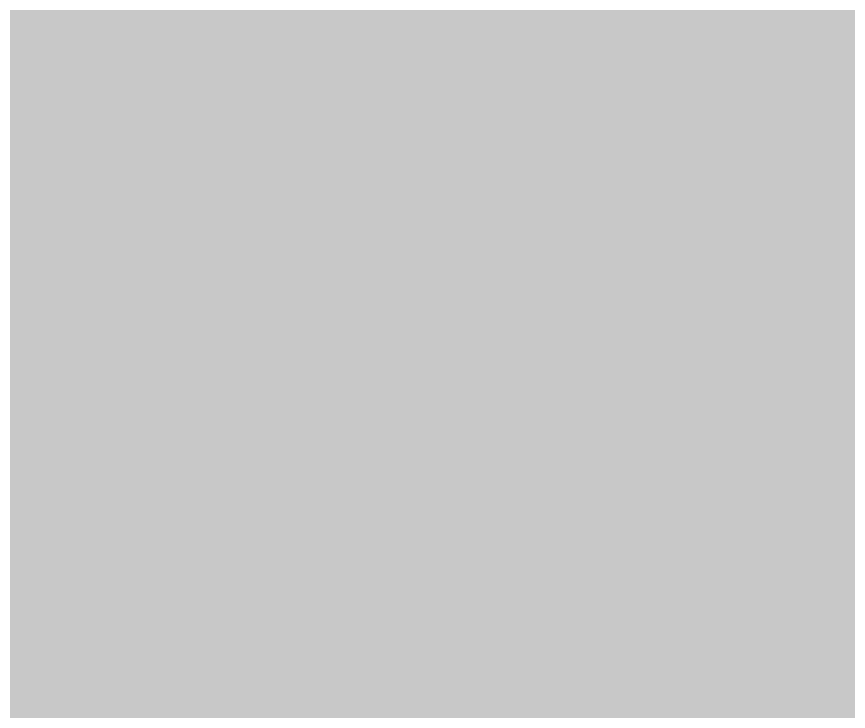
# Model space of a CAD drawing. Header units: millimetres. Extents: x -2 to 135, y -2 to 106.
# Drawn here: x 74.72 to 75.399, y 51.124 to 51.691 of the extents above; entities that cross this region are included whole.
import ezdxf

# ---------------------------------------------------------------- set-up
doc = ezdxf.new("R2010")
doc.units = ezdxf.units.MM
doc.header["$MEASUREMENT"] = 0
for name, color, linetype, true_color in [('Bottom-Layer', 7, 'Continuous', 0x0000ff), ('Top-Layer', 7, 'Continuous', 0xff0000), ('Top-Silkscreen-Layer', 7, 'Continuous', 0xffcc00)]:
    doc.layers.add(name, color=color, linetype=linetype, true_color=true_color)

msp = doc.modelspace()

# ---------------------------------------------------------------- hatches: boundary and pattern name
at = {"layer": 'Bottom-Layer'}
msp.add_hatch(color=256, dxfattribs=at).paths.add_polyline_path([(126.42373, 0.35814), (41.67627, 0.35814), (42.32022, 1.129), (42.80075, 2.01104), (43.09924, 2.9701), (43.20413, 3.96905), (43.11137, 4.9692), (42.82453, 5.93181), (42.35474, 6.81961), (41.72018, 7.59822), (40.94544, 8.23749), (40.0605, 8.71266), (39.09964, 9.00533), (38.10008, 9.10416), (37.10051, 9.00533), (36.13965, 8.71266), (35.25472, 8.23749), (34.47997, 7.59822), (33.84541, 6.81961), (33.37562, 5.93181), (33.08879, 4.9692), (32.99602, 3.96905), (33.10091, 2.9701), (33.3994, 2.01104), (33.87993, 1.129), (34.52388, 0.35814), (0.35814, 0.35814), (0.35814, 99.54206), (34.52388, 99.54206), (33.87993, 98.7712), (33.3994, 97.88916), (33.10091, 96.9301), (32.99602, 95.93115), (33.08879, 94.93101), (33.37562, 93.96839), (33.84541, 93.08059), (34.47997, 92.30198), (35.25472, 91.66271), (36.13965, 91.18754), (37.10051, 90.89487), (38.10008, 90.79604), (39.09964, 90.89487), (40.0605, 91.18754), (40.94544, 91.66271), (41.72018, 92.30198), (42.35474, 93.08059), (42.82453, 93.96839), (43.11137, 94.93101), (43.20413, 95.93115), (43.09924, 96.9301), (42.80075, 97.88916), (42.32022, 98.7712), (41.67627, 99.54206), (126.42407, 99.54206), (125.77903, 98.7696), (125.29808, 97.8856), (124.99993, 96.92441), (124.89616, 95.92341), (124.99082, 94.92151), (125.28021, 93.95765), (125.75309, 93.06931), (126.39108, 92.29101), (127.16938, 91.65302), (128.05772, 91.18014), (129.02158, 90.89075), (130.02348, 90.7961), (131.02448, 90.89986), (131.98567, 91.19801), (132.86967, 91.67896), (133.64213, 92.324), (133.64213, 7.57586), (132.8697, 8.22091), (131.98572, 8.70188), (131.02456, 9.00005), (130.02358, 9.10385), (129.02169, 9.00923), (128.05783, 8.71988), (127.16948, 8.24705), (126.39117, 7.6091), (125.75315, 6.83085), (125.28023, 5.94255), (124.99079, 4.97872), (124.89608, 3.97684), (124.99978, 2.97584), (125.29787, 2.01465), (125.77875, 1.13063)])
at = {"layer": 'Top-Layer'}
for points in [[(126.42373, 0.35814), (41.67627, 0.35814), (42.32022, 1.129), (42.80075, 2.01104), (43.09924, 2.9701), (43.20413, 3.96905), (43.11137, 4.9692), (42.82453, 5.93181), (42.35474, 6.81961), (41.72018, 7.59822), (40.94544, 8.23749), (40.0605, 8.71266), (39.09964, 9.00533), (38.10008, 9.10416), (37.10051, 9.00533), (36.13965, 8.71266), (35.25472, 8.23749), (34.47997, 7.59822), (33.84541, 6.81961), (33.37562, 5.93181), (33.08879, 4.9692), (32.99602, 3.96905), (33.10091, 2.9701), (33.3994, 2.01104), (33.87993, 1.129), (34.52388, 0.35814), (0.35814, 0.35814), (0.35814, 99.54206), (34.52388, 99.54206), (33.87993, 98.7712), (33.3994, 97.88916), (33.10091, 96.9301), (32.99602, 95.93115), (33.08879, 94.93101), (33.37562, 93.96839), (33.84541, 93.08059), (34.47997, 92.30198), (35.25472, 91.66271), (36.13965, 91.18754), (37.10051, 90.89487), (38.10008, 90.79604), (39.09964, 90.89487), (40.0605, 91.18754), (40.94544, 91.66271), (41.72018, 92.30198), (42.35474, 93.08059), (42.82453, 93.96839), (43.11137, 94.93101), (43.20413, 95.93115), (43.09924, 96.9301), (42.80075, 97.88916), (42.32022, 98.7712), (41.67627, 99.54206), (126.42407, 99.54206), (125.77903, 98.7696), (125.29808, 97.8856), (124.99993, 96.92441), (124.89616, 95.92341), (124.99082, 94.92151), (125.28021, 93.95765), (125.75309, 93.06931), (126.39108, 92.29101), (127.16938, 91.65302), (128.05772, 91.18014), (129.02158, 90.89075), (130.02348, 90.7961), (131.02448, 90.89986), (131.98567, 91.19801), (132.86967, 91.67896), (133.64213, 92.324), (133.64213, 7.57586), (132.8697, 8.22091), (131.98572, 8.70188), (131.02456, 9.00005), (130.02358, 9.10385), (129.02169, 9.00923), (128.05783, 8.71988), (127.16948, 8.24705), (126.39117, 7.6091), (125.75315, 6.83085), (125.28023, 5.94255), (124.99079, 4.97872), (124.89608, 3.97684), (124.99978, 2.97584), (125.29787, 2.01465), (125.77875, 1.13063)], [(71.24668, 53.3971), (70.95164, 53.56743), (70.61096, 53.56743), (70.31592, 53.3971), (70.14559, 53.10206), (70.14559, 52.76138), (70.31592, 52.46634), (71.00117, 51.7811), (71.21468, 51.63843), (71.46654, 51.58834), (74.51528, 51.58834), (74.69435, 51.63632), (74.82544, 51.76741), (74.87342, 51.94648), (74.87342, 52.54648), (74.82544, 52.72555), (74.69435, 52.85664), (74.51528, 52.90462), (71.73915, 52.90462)]]:
    msp.add_hatch(color=256, dxfattribs=at).paths.add_polyline_path(points)

# ---------------------------------------------------------------- linework, layer by layer
at = {"layer": 'Top-Silkscreen-Layer', "const_width": 0.2}
msp.add_lwpolyline([(74.86528, 49.89647), (74.86528, 52.69648)], dxfattribs=at)
msp.add_lwpolyline([(74.86528, 49.89647), (74.86528, 52.69648)], dxfattribs=at)

doc.saveas('drawing.dxf')
